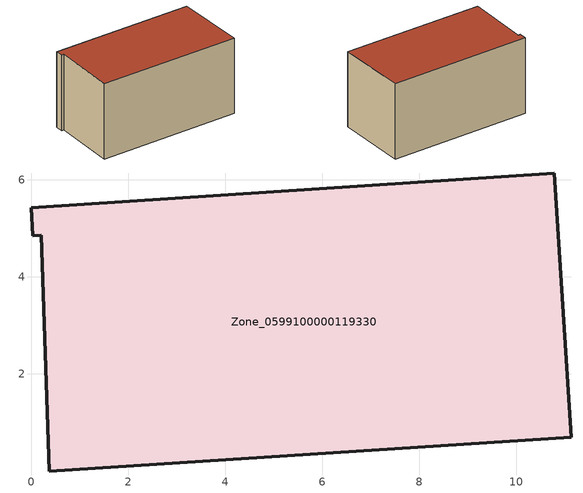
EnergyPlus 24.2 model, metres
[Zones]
Zone_0599100000119330
 floor ground (C_G): 0.21,4.86 0.04,4.84 0,5.42 10.78,6.14 11.13,0.7 0.37,0 z0
 wall outside (C_F): 11.13,0.7 10.78,6.14 0,5.42 0.04,4.84 0.21,4.86 0.37,0 11.13,0.7 z0:5.8
 roof outside (C_R): 0.37,0 11.13,0.7 10.78,6.14 0,5.42 0.04,4.84 0.21,4.86 z5.8
[BUILDING]
Pand.0599100000119330: North Axis=0; Terrain=City; Loads Convergence Tolerance Value=0.04; Temperature Convergence Tolerance Value=0.4; Solar Distribution=FullExterior; Maximum Number of Warmup Days=25; Minimum Number of Warmup Days=1
[Site:Location]
Rotterdam.The.Hague.AP_ZH_NLD Design_Conditions: Latitude=51.96; Longitude=4.45; Time Zone=1; Elevation=-4.5
[SITE:GROUNDTEMPERATURE:BUILDINGSURFACE]
18, 18, 18, 18, 18, 18, 18, 18, 18, 18, 18, 18
[MATERIAL] Thermal Absorptance=0.9; Solar Absorptance=0.7; Visible Absorptance=0.7
Name | Roughness | Thickness | Conductivity | Density | Specific Heat
G.TI.1992-2005 | MediumSmooth | 0.15 | 0.06 | 540 | 1210
F.TI.1992-2005 | Rough | 0.3 | 0.12 | 1920 | 840
R.TI.1992-2005 | MediumRough | 0.2 | 0.08 | 1500 | 1000
[CONSTRUCTION]
C_G: G.TI.1992-2005
C_F: F.TI.1992-2005
C_R: R.TI.1992-2005
[ZONE]
Zone_0599100000119330: Type=1; Multiplier=1; Ceiling Height=Autocalculate; Volume=Autocalculate; Floor Area=autocalculate; Part of Total Floor Area=Yes
[ZONEINFILTRATION:DESIGNFLOWRATE]
Infil_Zone_0599100000119330: Zone or ZoneList or Space or SpaceList=Zone_0599100000119330; Schedule=AlwaysOn; Design Flow Rate Calculation Method=Flow/Area; Flow Rate per Floor Area=0.0015; Constant Term Coefficient=1; Temperature Term Coefficient=0; Velocity Term Coefficient=0; Velocity Squared Term Coefficient=0
[HVACTEMPLATE:ZONE:IDEALLOADSAIRSYSTEM]
Zone_0599100000119330: Maximum Heating Supply Air Temperature=50; Minimum Cooling Supply Air Temperature=13; Maximum Heating Supply Air Humidity Ratio=0.0156; Minimum Cooling Supply Air Humidity Ratio=0.0077; Heating Limit=NoLimit; Cooling Limit=NoLimit; Dehumidification Control Type=ConstantSensibleHeatRatio; Cooling Sensible Heat Ratio=0.7; Dehumidification Setpoint=60; Humidification Control Type=None; Humidification Setpoint=30; Outdoor Air Method=None; Outdoor Air Flow Rate per Person=0.00944; Outdoor Air Flow Rate per Zone Floor Area=0; Outdoor Air Flow Rate per Zone=0; Demand Controlled Ventilation Type=None; Outdoor Air Economizer Type=NoEconomizer; Heat Recovery Type=None; Sensible Heat Recovery Effectiveness=0.7; Latent Heat Recovery Effectiveness=0.65
[ZONECONTROL:THERMOSTAT]
ThermostatControl_Zone_0599100000119330: Zone or ZoneList=Zone_0599100000119330; Control Type Schedule=DualSetpointControlType; Control 1=Thermostat_Zone_0599100000119330; Temperature Difference Between Cutout And Setpoint=0
[THERMOSTATSETPOINT:DUALSETPOINT]
Thermostat_Zone_0599100000119330: Heating Setpoint Temperature Schedule=HeatingSetpoint_Zone_0599100000119330; Cooling Setpoint Temperature Schedule=CoolingSetpoint_Zone_0599100000119330
[SCHEDULE:COMPACT]
HeatingSetpoint_Zone_0599100000119330: Through: 12/31, For: AllDays, Until: 24:00, 21
CoolingSetpoint_Zone_0599100000119330: Through: 12/31, For: AllDays, Until: 24:00, 24
DualSetpointControlType: Through: 12/31, For: AllDays, Until: 24:00, 4
AlwaysOn: Through: 12/31, For: AllDays, Until: 24:00, 1
